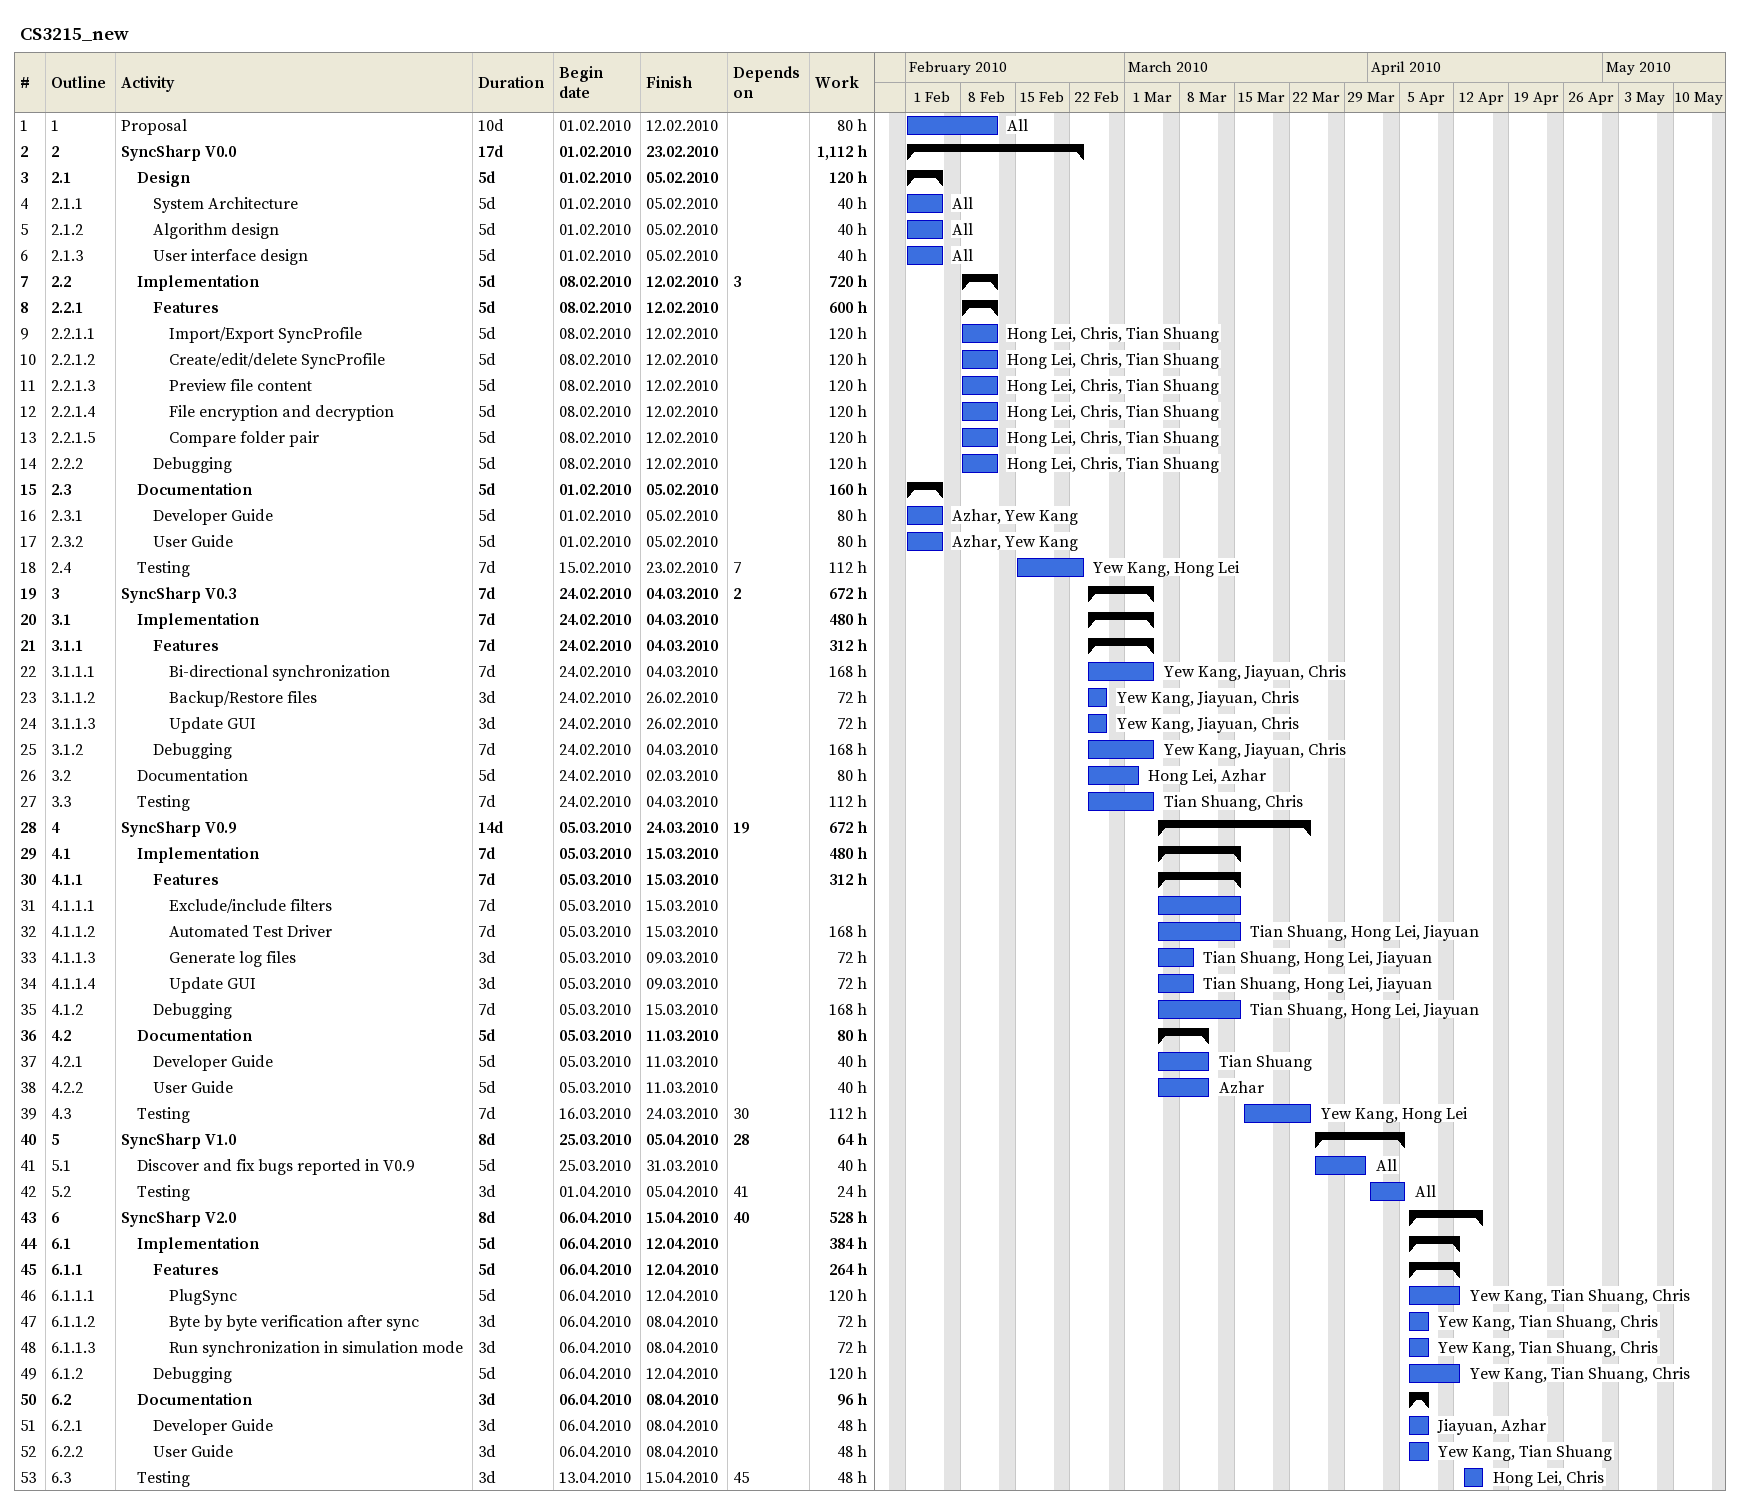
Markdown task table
CS3215_new

| ID | WBS | Task | Duration | Start | Finish | Predecessors | Resources | Work (h) |
|---|---|---|---|---|---|---|---|---|
| 1 | 1 | Proposal | 10d | 2010-02-01 | 2010-02-12 |  | All | 80 |
| 2 | 2 | **SyncSharp V0.0** | 17d | 2010-02-01 | 2010-02-23 |  |  | 1112 |
| 3 | 2.1 | **Design** | 5d | 2010-02-01 | 2010-02-05 |  |  | 120 |
| 4 | 2.1.1 | System Architecture | 5d | 2010-02-01 | 2010-02-05 |  | All | 40 |
| 5 | 2.1.2 | Algorithm design | 5d | 2010-02-01 | 2010-02-05 |  | All | 40 |
| 6 | 2.1.3 | User interface design | 5d | 2010-02-01 | 2010-02-05 |  | All | 40 |
| 7 | 2.2 | **Implementation** | 5d | 2010-02-08 | 2010-02-12 | 3 |  | 720 |
| 8 | 2.2.1 | **Features** | 5d | 2010-02-08 | 2010-02-12 |  |  | 600 |
| 9 | 2.2.1.1 | Import/Export SyncProfile | 5d | 2010-02-08 | 2010-02-12 |  | Hong Lei, Chris, Tian Shuang | 120 |
| 10 | 2.2.1.2 | Create/edit/delete SyncProfile | 5d | 2010-02-08 | 2010-02-12 |  | Hong Lei, Chris, Tian Shuang | 120 |
| 11 | 2.2.1.3 | Preview file content | 5d | 2010-02-08 | 2010-02-12 |  | Hong Lei, Chris, Tian Shuang | 120 |
| 12 | 2.2.1.4 | File encryption and decryption | 5d | 2010-02-08 | 2010-02-12 |  | Hong Lei, Chris, Tian Shuang | 120 |
| 13 | 2.2.1.5 | Compare folder pair | 5d | 2010-02-08 | 2010-02-12 |  | Hong Lei, Chris, Tian Shuang | 120 |
| 14 | 2.2.2 | Debugging | 5d | 2010-02-08 | 2010-02-12 |  | Hong Lei, Chris, Tian Shuang | 120 |
| 15 | 2.3 | **Documentation** | 5d | 2010-02-01 | 2010-02-05 |  |  | 160 |
| 16 | 2.3.1 | Developer Guide | 5d | 2010-02-01 | 2010-02-05 |  | Azhar, Yew Kang | 80 |
| 17 | 2.3.2 | User Guide | 5d | 2010-02-01 | 2010-02-05 |  | Azhar, Yew Kang | 80 |
| 18 | 2.4 | Testing | 7d | 2010-02-15 | 2010-02-23 | 7 | Yew Kang, Hong Lei | 112 |
| 19 | 3 | **SyncSharp V0.3** | 7d | 2010-02-24 | 2010-03-04 | 2 |  | 672 |
| 20 | 3.1 | **Implementation** | 7d | 2010-02-24 | 2010-03-04 |  |  | 480 |
| 21 | 3.1.1 | **Features** | 7d | 2010-02-24 | 2010-03-04 |  |  | 312 |
| 22 | 3.1.1.1 | Bi-directional synchronization | 7d | 2010-02-24 | 2010-03-04 |  | Yew Kang, Jiayuan, Chris | 168 |
| 23 | 3.1.1.2 | Backup/Restore files | 3d | 2010-02-24 | 2010-02-26 |  | Yew Kang, Jiayuan, Chris | 72 |
| 24 | 3.1.1.3 | Update GUI | 3d | 2010-02-24 | 2010-02-26 |  | Yew Kang, Jiayuan, Chris | 72 |
| 25 | 3.1.2 | Debugging | 7d | 2010-02-24 | 2010-03-04 |  | Yew Kang, Jiayuan, Chris | 168 |
| 26 | 3.2 | Documentation | 5d | 2010-02-24 | 2010-03-02 |  | Hong Lei, Azhar | 80 |
| 27 | 3.3 | Testing | 7d | 2010-02-24 | 2010-03-04 |  | Tian Shuang, Chris | 112 |
| 28 | 4 | **SyncSharp V0.9** | 14d | 2010-03-05 | 2010-03-24 | 19 |  | 672 |
| 29 | 4.1 | **Implementation** | 7d | 2010-03-05 | 2010-03-15 |  |  | 480 |
| 30 | 4.1.1 | **Features** | 7d | 2010-03-05 | 2010-03-15 |  |  | 312 |
| 31 | 4.1.1.1 | Exclude/include filters | 7d | 2010-03-05 | 2010-03-15 |  |  |  |
| 32 | 4.1.1.2 | Automated Test Driver | 7d | 2010-03-05 | 2010-03-15 |  | Tian Shuang, Hong Lei, Jiayuan | 168 |
| 33 | 4.1.1.3 | Generate log files | 3d | 2010-03-05 | 2010-03-09 |  | Tian Shuang, Hong Lei, Jiayuan | 72 |
| 34 | 4.1.1.4 | Update GUI | 3d | 2010-03-05 | 2010-03-09 |  | Tian Shuang, Hong Lei, Jiayuan | 72 |
| 35 | 4.1.2 | Debugging | 7d | 2010-03-05 | 2010-03-15 |  | Tian Shuang, Hong Lei, Jiayuan | 168 |
| 36 | 4.2 | **Documentation** | 5d | 2010-03-05 | 2010-03-11 |  |  | 80 |
| 37 | 4.2.1 | Developer Guide | 5d | 2010-03-05 | 2010-03-11 |  | Tian Shuang | 40 |
| 38 | 4.2.2 | User Guide | 5d | 2010-03-05 | 2010-03-11 |  | Azhar | 40 |
| 39 | 4.3 | Testing | 7d | 2010-03-16 | 2010-03-24 | 30 | Yew Kang, Hong Lei | 112 |
| 40 | 5 | **SyncSharp V1.0** | 8d | 2010-03-25 | 2010-04-05 | 28 |  | 64 |
| 41 | 5.1 | Discover and fix bugs reported in V0.9 | 5d | 2010-03-25 | 2010-03-31 |  | All | 40 |
| 42 | 5.2 | Testing | 3d | 2010-04-01 | 2010-04-05 | 41 | All | 24 |
| 43 | 6 | **SyncSharp V2.0** | 8d | 2010-04-06 | 2010-04-15 | 40 |  | 528 |
| 44 | 6.1 | **Implementation** | 5d | 2010-04-06 | 2010-04-12 |  |  | 384 |
| 45 | 6.1.1 | **Features** | 5d | 2010-04-06 | 2010-04-12 |  |  | 264 |
| 46 | 6.1.1.1 | PlugSync | 5d | 2010-04-06 | 2010-04-12 |  | Yew Kang, Tian Shuang, Chris | 120 |
| 47 | 6.1.1.2 | Byte by byte verification after sync | 3d | 2010-04-06 | 2010-04-08 |  | Yew Kang, Tian Shuang, Chris | 72 |
| 48 | 6.1.1.3 | Run synchronization in simulation mode | 3d | 2010-04-06 | 2010-04-08 |  | Yew Kang, Tian Shuang, Chris | 72 |
| 49 | 6.1.2 | Debugging | 5d | 2010-04-06 | 2010-04-12 |  | Yew Kang, Tian Shuang, Chris | 120 |
| 50 | 6.2 | **Documentation** | 3d | 2010-04-06 | 2010-04-08 |  |  | 96 |
| 51 | 6.2.1 | Developer Guide | 3d | 2010-04-06 | 2010-04-08 |  | Jiayuan, Azhar | 48 |
| 52 | 6.2.2 | User Guide | 3d | 2010-04-06 | 2010-04-08 |  | Yew Kang, Tian Shuang | 48 |
| 53 | 6.3 | Testing | 3d | 2010-04-13 | 2010-04-15 | 45 | Hong Lei, Chris | 48 |
